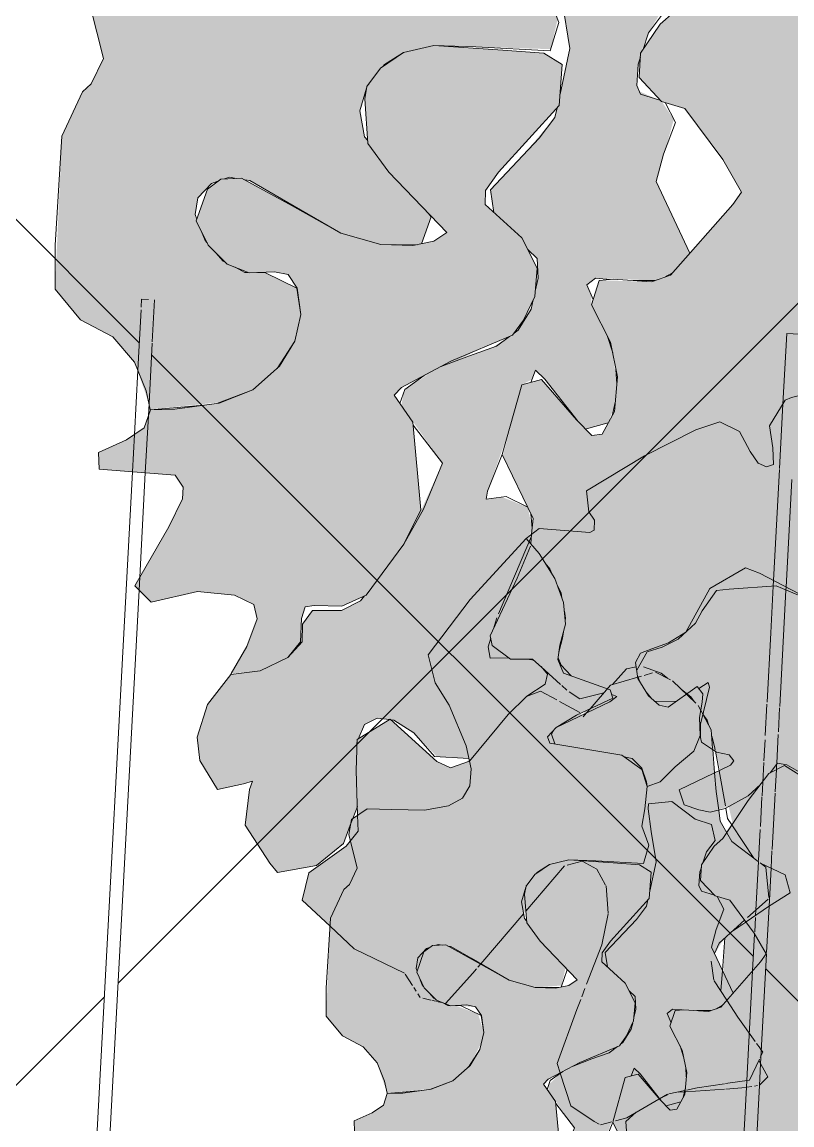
# Model space of a CAD drawing. Header units: metres. Extents: x -490 to 202, y -217 to 332.
# Drawn here: x -67.367 to -64.388, y -12.427 to -8.158 of the extents above; entities that cross this region are included whole.
import ezdxf

# ---------------------------------------------------------------- set-up
doc = ezdxf.new("R2010")
doc.units = ezdxf.units.M
doc.layers.add('1 arbol_dwg', color=8, linetype='Continuous', lineweight=9, true_color=0x767676)
doc.layers.add('A-DETL-GENF', color=7, linetype='Continuous', lineweight=9)
doc.layers.add('A-DETL-THIN', color=7, linetype='Continuous', lineweight=9)

# ---------------------------------------------------------------- blocks, each defined once
blk = doc.blocks.new('Detalle repetido - Módulo de parqueo 4_80x2_50 - -V85-PLANTA DE MURO PERIMETRAL')
at = {"layer": 'A-DETL-GENF'}
for p, q in [((2.475, 5.4714), (2.475, 1.125)), ((2.525, 0.6698), (2.525, 5.4714)), ((-0.025, 3.2528), (-0.025, 2.9116)), ((0.025, 2.9215), (0.025, 3.2447)), ((-0.025, 2.9116), (-0.025, 2.8285)), ((0.025, 2.8956), (0.025, 2.9215)), ((0.025, 2.4702), (0.025, 2.8956)), ((-0.025, 2.8285), (-0.025, 2.4013)), ((0.025, 2.3261), (0.025, 2.4702)), ((-0.025, 2.3965), (-0.025, 2.2176)), ((0.025, 2.2639), (0.025, 2.319)), ((0.025, 2.2346), (0.025, 2.2552)), ((0.025, 2.0468), (0.025, 2.2346)), ((-0.025, 2.2176), (-0.025, 2.0696)), ((-0.025, 2.0696), (-0.025, 2.0029)), ((0.025, 1.9222), (0.025, 2.0422)), ((-0.025, 1.9966), (-0.025, 1.7791)), ((0.025, 1.7952), (0.025, 1.9104)), ((-0.025, 1.7731), (-0.025, 1.6877)), ((0.025, 1.6624), (0.025, 1.7921)), ((-0.025, 1.6877), (-0.025, 1.6661)), ((-0.025, 1.6622), (-0.025, 1.5509)), ((0.025, 1.575), (0.025, 1.6563)), ((-0.025, 1.5412), (-0.025, 1.4476)), ((0.025, 1.4359), (0.025, 1.5577)), ((-0.025, 1.4433), (-0.025, 0.9914)), ((0.025, 1.1606), (0.025, 1.4293)), ((0.025, 0.979), (0.025, 1.1602)), ((2.475, 1.125), (2.475, 1.0758)), ((2.475, 1.0758), (2.475, 0.6711)), ((-0.025, 0.9914), (-0.025, 0.9797)), ((-0.025, 0.9797), (-0.025, 0.5635)), ((0.025, 0.9571), (0.025, 0.979)), ((0.025, 0.5263), (0.025, 0.9571)), ((2.475, 0.6711), (2.475, 0.4498)), ((2.525, 0.5253), (2.525, 0.6698)), ((0.025, 0.2731), (0.025, 0.5227)), ((2.525, 0.2766), (2.525, 0.5253)), ((2.475, 0.4498), (2.475, 0.4026)), ((2.475, 0.4026), (2.475, 0.1687)), ((0.025, 0), (0.025, 0.2731)), ((2.525, 0.2275), (2.525, 0.2766)), ((2.525, 0.0411), (2.525, 0.2261)), ((2.475, 0.1625), (2.475, 0)), ((-0.025, 0), (0.025, 0)), ((2.498, 0), (2.525, 0)), ((2.525, 0), (2.525, 0.0315))]:
    blk.add_line(p, q, dxfattribs=at)
blk = doc.blocks.new('1 arbol_dwg-V113-PLANTA DE MURO PERIMETRAL')
at = {"layer": 'A-DETL-GENF', "true_color": 0x424c26, "transparency": 33554483}
blk.add_hatch(color=69, dxfattribs=at).paths.add_polyline_path([(-6.4864, 4.8416), (-6.219, 4.8688), (-6.0892, 4.9168), (-5.9861, 5.0145), (-5.9264, 5.1063), (-5.9039, 5.2094), (-5.9189, 5.311), (-6.0405, 5.3704), (-6.121, 5.3721), (-6.2046, 5.416), (-6.2745, 5.4955), (-6.3123, 5.5954), (-6.3022, 5.6601), (-6.2491, 5.7161), (-6.1796, 5.7403), (-6.1014, 5.7272), (-5.7494, 5.5241), (-5.594, 5.4804), (-5.4368, 5.4825), (-5.3992, 5.5876), (-5.5146, 5.7087), (-5.5636, 5.7593), (-5.6568, 5.8972), (-5.6752, 5.9969), (-5.6441, 6.0969), (-5.5636, 6.1868), (-5.5059, 6.2229), (-5.3889, 6.25), (-4.9364, 6.236), (-4.9104, 6.3508), (-4.9496, 6.4552), (-4.9171, 6.694), (-4.9493, 6.7954), (-5.0706, 6.8836), (-5.5046, 6.9558), (-5.518, 6.9932), (-5.467, 7.0509), (-5.3428, 7.1252), (-5.1233, 7.2269), (-5.1408, 7.2774), (-5.4226, 7.3779), (-5.4553, 7.4608), (-5.4444, 7.5466), (-5.4099, 7.6729), (-5.4217, 7.8052), (-5.474, 7.9501), (-5.5691, 8.1007), (-5.648, 8.1907), (-5.9852, 7.8228), (-6.2381, 7.4884), (-6.196, 7.3195), (-6.1121, 7.1843), (-6.0096, 6.9395), (-5.9796, 6.8008), (-5.987, 6.6986), (-6.0325, 6.6241), (-6.1328, 6.574), (-6.2608, 6.5505), (-6.6081, 6.5582), (-6.7028, 6.4935), (-6.7188, 6.4036), (-6.6671, 6.2004), (-6.7147, 6.1021), (-6.7485, 6.0714), (-6.8283, 5.8992), (-6.8551, 5.3064), (-6.7569, 5.1886), (-6.6314, 5.1224), (-6.5478, 5.0249), (-6.4919, 4.8663), (-6.4867, 4.843)])
at = {"layer": 'A-DETL-GENF', "true_color": 0x4f7f3f, "transparency": 33554483}
blk.add_hatch(color=87, dxfattribs=at).paths.add_polyline_path([(-2.9959, 1.7353), (-2.6313, 1.7538), (-2.2801, 1.8101), (-1.935, 1.9067), (-1.8881, 1.9334), (-1.5926, 2.1464), (-1.5028, 2.1259), (-1.3853, 2.1356), (-1.2383, 2.2355), (-1.1529, 2.43), (-1.1286, 2.8007), (-1.0961, 2.8211), (-1.0283, 2.7714), (-0.8564, 2.5984), (-0.7055, 2.601), (-0.6445, 2.7575), (-0.6173, 2.7886), (-0.4739, 2.8745), (-0.3192, 2.9842), (-0.148, 3.2129), (-0.0052, 3.6578), (-0.1793, 3.943), (-0.1427, 3.9761), (0.2521, 4.1075), (0.3527, 4.1876), (0.4149, 4.2823), (0.3976, 4.5067), (0.2698, 4.7494), (0.2702, 4.8605), (0.3076, 4.9547), (0.3726, 5.0136), (0.5181, 5.0987), (0.5896, 5.1941), (0.5977, 5.3292), (0.5791, 5.688), (0.5277, 5.9481), (0.3519, 6.1201), (-0.2074, 6.3087), (-0.2289, 6.3473), (-0.2037, 6.3773), (-0.0839, 6.4388), (0.1801, 6.5473), (0.1608, 6.6334), (-0.0504, 6.7062), (-0.072, 6.7644), (-0.1636, 6.9763), (-0.3448, 7.1878), (-0.8945, 7.5401), (-0.963, 7.5135), (-0.9145, 7.2833), (-0.8932, 7.2025), (-0.9789, 6.8774), (-0.998, 6.3498), (-1.0225, 6.3395), (-1.0859, 6.3587), (-1.1818, 6.44), (-1.2714, 6.5724), (-1.5002, 6.9643), (-1.5489, 6.9861), (-1.6301, 6.9371), (-1.6716, 6.7936), (-1.7114, 6.8321), (-1.8034, 6.9488), (-1.8372, 6.9313), (-1.9126, 6.7722), (-1.9982, 6.6692), (-2.1013, 6.6154), (-2.1675, 6.6159), (-2.202, 6.6532), (-2.202, 6.7359), (-2.1865, 6.87), (-2.215, 6.9075), (-2.2677, 6.8987), (-2.5442, 6.7936), (-2.9825, 6.8481), (-3.3784, 6.8308), (-3.6081, 6.9621), (-3.7505, 7.0118), (-3.9259, 7.1241), (-3.9952, 7.0843), (-3.9792, 6.9966), (-3.8584, 6.8259), (-3.8597, 6.7571), (-3.8978, 6.7182), (-3.9416, 6.7272), (-4.0879, 6.8199), (-4.1833, 6.7721), (-4.3076, 6.61), (-4.4604, 6.3793), (-4.5128, 6.3333), (-4.5887, 6.2206), (-4.594, 6.1261), (-4.5074, 6.0338), (-4.4179, 6.0064), (-4.2704, 5.8091), (-4.1986, 5.6828), (-4.2322, 5.6353), (-4.4731, 5.3606), (-4.5471, 5.3359), (-4.7488, 5.3412), (-4.7792, 5.2461), (-4.7004, 5.0789), (-4.6785, 4.9671), (-4.6897, 4.834), (-4.7373, 4.7464), (-4.7778, 4.74), (-4.8376, 4.801), (-4.9719, 4.9577), (-5.0489, 4.9368), (-5.1223, 4.6616), (-5.0045, 4.4189), (-5.0268, 4.2841), (-5.1651, 3.9767), (-5.1705, 3.965), (-5.1632, 3.9283), (-5.0928, 3.8751), (-5.0056, 3.8738), (-4.8241, 3.721), (-4.7175, 3.76), (-4.6435, 3.8374), (-4.5695, 3.8423), (-4.4736, 3.7967), (-4.4091, 3.7416), (-4.3572, 3.6811), (-4.3164, 3.6016), (-4.2292, 3.2232), (-4.1247, 3.0853), (-4.0297, 3.0399), (-4.0098, 2.9699), (-4.2437, 2.8133), (-4.2623, 2.7963), (-4.2728, 2.5815), (-4.1258, 2.3337), (-4.1258, 2.3103), (-4.103, 2.2509), (-4.1483, 2.2225), (-4.306, 2.2078), (-4.4875, 2.1847), (-4.5678, 2.1431), (-4.6464, 2.0853), (-4.6425, 2.0296), (-4.1579, 1.8867), (-3.8196, 1.8128), (-3.3498, 1.7518), (-3.0009, 1.7354)])
at = {"layer": 'A-DETL-GENF', "true_color": 0x004c00, "transparency": 33554483}
blk.add_hatch(color=98, dxfattribs=at).paths.add_polyline_path([(-5.9946, 3.0494), (-5.8428, 3.0767), (-5.7393, 3.1612), (-5.6849, 3.3041), (-5.6856, 3.5634), (-5.6576, 3.6215), (-5.6084, 3.6467), (-5.5444, 3.6388), (-5.4663, 3.5895), (-5.3775, 3.4978), (-5.2433, 3.4899), (-5.0291, 3.7313), (-4.957, 3.7833), (-4.953, 3.8207), (-5.0052, 3.864), (-5.0262, 3.8753), (-5.1706, 3.8789), (-5.1758, 3.9377), (-5.1524, 4.0098), (-5.1152, 4.1059), (-5.0082, 4.3819), (-5.0257, 4.4627), (-5.1251, 4.5024), (-5.1868, 4.4944), (-5.1813, 4.5256), (-5.1046, 4.74), (-5.0489, 4.9368), (-5.0093, 4.9577), (-4.9951, 4.9936), (-4.9427, 4.9368), (-4.8029, 4.7656), (-4.714, 4.7893), (-4.6897, 4.8563), (-4.6808, 4.9402), (-4.697, 5.0612), (-4.7181, 5.1277), (-4.7792, 5.2461), (-4.7792, 5.282), (-4.7971, 5.3241), (-4.7634, 5.3501), (-4.5332, 5.3405), (-4.4634, 5.3716), (-4.3987, 5.4461), (-4.5285, 5.724), (-4.4604, 5.9636), (-4.5074, 6.0338), (-4.594, 6.073), (-4.6041, 6.0957), (-4.5887, 6.2206), (-4.5589, 6.2995), (-4.5101, 6.3793), (-4.5289, 6.4652), (-4.6281, 6.4956), (-4.7689, 6.6041), (-4.9091, 6.5893), (-4.9104, 6.5595), (-4.8626, 6.2382), (-4.9202, 5.9716), (-5.049, 5.8202), (-5.1697, 5.6886), (-5.1573, 5.6042), (-5.0418, 5.4915), (-5.0259, 5.4606), (-4.9887, 5.4251), (-4.9887, 5.3332), (-5.013, 5.2291), (-5.0842, 5.1288), (-5.0961, 5.1237), (-5.1666, 5.0789), (-5.3642, 5.0061), (-5.4906, 4.9267), (-5.505, 4.9089), (-5.5146, 4.8563), (-5.3554, 4.6332), (-5.4699, 4.3822), (-5.505, 4.3204), (-5.6725, 4.1003), (-5.7459, 4.0627), (-5.8584, 4.0627), (-5.8977, 4.0105), (-5.9053, 3.935), (-5.9536, 3.881), (-6.0615, 3.8294), (-6.1753, 3.8154), (-6.2652, 3.6998), (-6.3053, 3.5726), (-6.295, 3.4829), (-6.2265, 3.3707), (-6.0903, 3.4025), (-6.1024, 3.3702), (-6.1195, 3.2325), (-6.0232, 3.0855)])
at = {"layer": 'A-DETL-GENF', "true_color": 0x2f4c26, "transparency": 33554483}
for points in [[(-6.173, 3.8192), (-6.0615, 3.8294), (-5.9536, 3.881), (-5.9053, 3.9426), (-5.9008, 4.0328), (-5.8866, 4.0769), (-5.8527, 4.0831), (-5.7447, 4.0798), (-5.6508, 4.1231), (-5.505, 4.3204), (-5.4391, 4.4534), (-5.4701, 4.7921), (-5.543, 4.8973), (-5.5146, 4.9267), (-5.2023, 5.0789), (-5.0842, 5.1288), (-5.0418, 5.1875), (-4.9986, 5.278), (-4.9887, 5.3882), (-5.049, 5.5054), (-5.1903, 5.6344), (-5.1896, 5.6886), (-5.1389, 5.7593), (-4.9039, 6.0177), (-4.8922, 6.1772), (-4.9634, 6.2202), (-5.3889, 6.25), (-5.5059, 6.2229), (-5.5951, 6.1626), (-5.6483, 6.0913), (-5.6567, 6.0437), (-5.6441, 5.8711), (-5.5636, 5.7593), (-5.3386, 5.5268), (-5.3894, 5.4922), (-5.4701, 5.4757), (-5.594, 5.4804), (-5.7494, 5.5241), (-6.1328, 5.737), (-6.2138, 5.7328), (-6.2647, 5.6947), (-6.3083, 5.5719), (-6.2623, 5.4774), (-6.1885, 5.404), (-6.1038, 5.3696), (-6.0053, 5.3745), (-5.9527, 5.3635), (-5.9179, 5.3103), (-5.9039, 5.2094), (-5.9431, 5.0789), (-5.9861, 5.0084), (-6.0892, 4.9168), (-6.2201, 4.8663), (-6.486, 4.8401), (-6.5096, 4.7705), (-6.5779, 4.7235), (-6.6864, 4.6743), (-6.6847, 4.6102), (-6.3907, 4.5866), (-6.3586, 4.5408), (-6.3617, 4.4955), (-6.4147, 4.3875), (-6.5463, 4.1589), (-6.4824, 4.0952), (-6.3041, 4.1367), (-6.1609, 4.1231), (-6.0861, 4.086), (-6.0729, 4.0316), (-6.113, 3.9238)], [(-4.7444, 2.0725), (-4.6197, 2.1132), (-4.4753, 2.193), (-4.2105, 2.239), (-4.1674, 2.2452), (-4.1162, 2.3541), (-4.306, 2.633), (-4.3079, 2.7243), (-4.2671, 2.7919), (-4.093, 2.9518), (-4.1045, 3.0703), (-4.2437, 3.182), (-4.2817, 3.255), (-4.3144, 3.5775), (-4.3278, 3.6232), (-4.3826, 3.7114), (-4.4732, 3.7951), (-4.5432, 3.8214), (-4.7175, 3.76), (-4.8166, 3.6587), (-4.8429, 3.6788), (-4.9757, 3.7512), (-5.0311, 3.73), (-5.1732, 3.5741), (-5.264, 3.4757), (-5.3241, 3.454), (-5.3775, 3.4782), (-5.5579, 3.643), (-5.6856, 3.5634), (-5.6839, 3.2705), (-5.6923, 3.1961), (-5.7286, 3.1505), (-5.8726, 3.0483), (-5.899, 2.9424), (-5.6856, 2.7484), (-5.5001, 2.6552), (-5.4261, 2.5614), (-5.3355, 2.5511), (-4.9411, 3.0079), (-4.8643, 3.0803), (-4.8146, 3.093), (-4.7582, 3.0616), (-4.7225, 2.9971), (-4.7193, 2.8676), (-4.7607, 2.7135), (-4.909, 2.3002), (-4.8437, 2.1361), (-4.7496, 2.0753)]]:
    blk.add_hatch(color=89, dxfattribs=at).paths.add_polyline_path(points)
at = {"layer": 'A-DETL-THIN', "color": 76, "true_color": 0x3f7f00}
for p, q in [((-5.594, 5.4804), (-5.453, 5.4792)), ((-4.6176, 5.3405), (-4.5332, 5.3405)), ((-4.499, 5.3519), (-4.4634, 5.3716)), ((-4.697, 5.0612), (-4.7181, 5.1277)), ((-5.9955, 5), (-5.9264, 5.1063)), ((-4.6808, 4.9402), (-4.6843, 4.9967)), ((-6.2292, 4.8651), (-6.0892, 4.9168)), ((-4.6991, 4.8168), (-4.6868, 4.8686)), ((-4.8029, 4.7656), (-4.714, 4.7893)), ((-5.0082, 4.3819), (-5.0135, 4.4374)), ((-5.0106, 4.3581), (-5.0143, 4.3213)), ((-5.1389, 4.05), (-5.0113, 4.3509)), ((-5.1576, 3.9926), (-5.1448, 4.0351)), ((-5.002, 3.8706), (-5.0262, 3.8753)), ((-4.586, 3.8089), (-4.5986, 3.8053)), ((-4.5432, 3.8214), (-4.5754, 3.812)), ((-4.4732, 3.7951), (-4.5319, 3.8247)), ((-4.8942, 3.7733), (-4.8745, 3.7552)), ((-4.3756, 3.7046), (-4.4651, 3.791)), ((-4.8241, 3.6685), (-4.9026, 3.7114)), ((-4.7845, 3.6828), (-4.7979, 3.6674)), ((-4.3562, 3.6767), (-4.3662, 3.6955)), ((-4.3481, 3.6614), (-4.3562, 3.6767)), ((-4.7997, 3.6653), (-4.8113, 3.6519)), ((-4.3024, 3.4351), (-4.3099, 3.5247)), ((-4.2991, 3.5186), (-4.2855, 3.4432)), ((-4.2855, 3.4432), (-4.261, 3.3074)), ((-5.7025, 3.2577), (-5.6849, 3.3041)), ((-5.7123, 3.2322), (-5.7025, 3.2577)), ((-4.2359, 3.2333), (-4.151, 3.105)), ((-5.0331, 2.9001), (-4.8835, 3.0754)), ((-4.7225, 2.9971), (-4.7144, 2.8912)), ((-4.1757, 2.8745), (-4.0955, 2.9457)), ((-5.2073, 2.6959), (-5.0414, 2.8904)), ((-4.181, 2.8577), (-4.2365, 2.8198)), ((-4.2623, 2.7963), (-4.2725, 2.6703)), ((-5.2189, 2.6822), (-5.2083, 2.6947)), ((-4.306, 2.633), (-4.3161, 2.7057)), ((-5.5001, 2.6552), (-5.4721, 2.6121)), ((-4.2725, 2.6703), (-4.2789, 2.5909)), ((-5.467, 2.6043), (-5.4573, 2.5894)), ((-4.2554, 2.5545), (-4.3042, 2.6302)), ((-5.4505, 2.5789), (-5.4415, 2.5651)), ((-5.4321, 2.5629), (-5.4002, 2.5553)), ((-4.8043, 2.6002), (-4.8166, 2.5682)), ((-5.3965, 2.5544), (-5.3827, 2.5511)), ((-5.3791, 2.5503), (-5.3597, 2.5456)), ((-4.1267, 2.3686), (-4.1402, 2.3874)), ((-4.136, 2.2244), (-4.1483, 2.2225)), ((-4.5154, 2.1733), (-4.4849, 2.191)), ((-4.4818, 2.1902), (-4.512, 2.1753)), ((-4.48, 2.192), (-4.4176, 2.2056)), ((-4.4189, 2.2001), (-4.4422, 2.1986)), ((-4.2638, 2.2107), (-4.4135, 2.2005)), ((-4.7444, 2.0725), (-4.7005, 2.0844))]:
    blk.add_line(p, q, dxfattribs=at)
at = {"layer": 'A-DETL-THIN', "color": 76, "true_color": 0x3f7f00, "flags": 128}
for points in [[(-5.3889, 6.25), (-5.2266, 6.2451), (-4.9385, 6.2289), (-4.906, 6.3389), (-4.9496, 6.4552)], [(-6.7188, 6.4036), (-6.6671, 6.2004), (-6.7147, 6.1021), (-6.7485, 6.0714), (-6.8283, 5.8992), (-6.8541, 5.4768), (-6.8551, 5.3064), (-6.7569, 5.1886), (-6.6314, 5.1224), (-6.5478, 5.0249), (-6.5026, 4.9138), (-6.4864, 4.8416), (-6.486, 4.8401), (-6.279, 4.8583)], [(-4.4604, 6.3793), (-4.5128, 6.3333), (-4.5887, 6.2206), (-4.594, 6.1261), (-4.5074, 6.0338), (-4.4179, 6.0064), (-4.2704, 5.8091), (-4.1986, 5.6828), (-4.2322, 5.6353), (-4.4731, 5.3606), (-4.5471, 5.3359), (-4.6949, 5.3456), (-4.7488, 5.3412), (-4.7792, 5.2461), (-4.705, 5.1023), (-4.6785, 4.9671), (-4.6897, 4.834), (-4.7373, 4.7464), (-4.7778, 4.74), (-4.8376, 4.801), (-4.9719, 4.9577), (-5.0489, 4.9368), (-5.1251, 4.6675), (-5.0045, 4.4189), (-5.0106, 4.3581)], [(-4.5808, 6.2323), (-4.5589, 6.2995), (-4.5074, 6.3667), (-4.5289, 6.4652), (-4.6281, 6.4956), (-4.7689, 6.6041), (-4.9091, 6.5893), (-4.9104, 6.5595), (-4.8922, 6.4221), (-4.8626, 6.2382), (-4.9007, 6.0618)], [(-5.5863, 6.1685), (-5.5796, 6.1768), (-5.5059, 6.2229)], [(-4.5105, 6.0371), (-4.5887, 6.0612), (-4.6041, 6.0957), (-4.5983, 6.1785), (-4.5895, 6.2056)], [(-5.645, 5.883), (-5.6568, 5.8972), (-5.6752, 5.9969), (-5.6494, 6.0853)], [(-5.6472, 6.0928), (-5.6469, 6.0937), (-5.6413, 6.1007)], [(-4.3987, 5.4461), (-4.5285, 5.724), (-4.4999, 5.8293), (-4.4545, 5.9521), (-4.4937, 6.0296)], [(-4.9122, 6.0086), (-4.9202, 5.9716), (-4.9819, 5.8912), (-5.1702, 5.6918), (-5.1573, 5.6042)], [(-6.3059, 5.5785), (-6.3123, 5.5954), (-6.3022, 5.6601), (-6.2491, 5.7161), (-6.2249, 5.7245)], [(-6.1988, 5.7336), (-6.1796, 5.7403), (-6.1536, 5.7359)], [(-6.1209, 5.7304), (-6.1014, 5.7272), (-5.9788, 5.6568), (-5.7494, 5.5241)], [(-5.4368, 5.4825), (-5.3992, 5.5876), (-5.4097, 5.6003)], [(-6.2669, 5.4869), (-6.2745, 5.4955), (-6.2865, 5.527)], [(-6.1962, 5.4116), (-6.2046, 5.416), (-6.2326, 5.4478)], [(-5.0259, 5.4606), (-4.9887, 5.4251), (-4.9847, 5.3501), (-4.9967, 5.2989)], [(-6.1093, 5.3719), (-6.121, 5.3721), (-6.1585, 5.3918)], [(-5.9039, 5.2094), (-5.9189, 5.311), (-6.0405, 5.3704), (-6.0742, 5.3711)], [(-4.7727, 5.2666), (-4.7971, 5.3241), (-4.7634, 5.3501), (-4.7059, 5.3447)], [(-5.0045, 5.2657), (-5.013, 5.2291), (-5.0633, 5.1483), (-5.0781, 5.1372)], [(-5.0961, 5.1237), (-5.1464, 5.086), (-5.2506, 5.0492), (-5.3642, 5.0061)], [(-5.4267, 4.9731), (-5.5016, 4.9187), (-5.5202, 4.8643)], [(-5.0139, 4.9463), (-4.9951, 4.9936), (-4.9594, 4.9581), (-4.8309, 4.7942)], [(-5.4691, 4.7807), (-5.3554, 4.6332), (-5.4287, 4.4549), (-5.505, 4.3204)], [(-5.0257, 4.4627), (-5.1086, 4.5046), (-5.1868, 4.4944), (-5.1813, 4.5256), (-5.125, 4.6672)], [(-5.0153, 4.3122), (-5.0662, 4.1879), (-5.1705, 3.965), (-5.1632, 3.9283), (-5.0928, 3.8751), (-5.0074, 3.8754), (-4.959, 3.8329), (-4.8985, 3.7773)], [(-5.6576, 4.1199), (-5.6725, 4.1003), (-5.7459, 4.0627), (-5.8584, 4.0627), (-5.8977, 4.0105), (-5.8984, 3.9426), (-5.9536, 3.881)], [(-5.0992, 3.88), (-5.1706, 3.8789), (-5.1787, 3.9226), (-5.1687, 3.9558)], [(-5.0299, 3.7305), (-5.0291, 3.7313), (-4.9581, 3.7785), (-4.9494, 3.8165), (-4.9743, 3.8462)], [(-4.6971, 3.7765), (-4.6435, 3.8374), (-4.6061, 3.845)], [(-4.5773, 3.8451), (-4.5095, 3.8206), (-4.485, 3.801)], [(-6.1753, 3.8154), (-6.2652, 3.6998), (-6.3053, 3.5726), (-6.295, 3.4829), (-6.2265, 3.3707), (-6.1258, 3.3926), (-6.0903, 3.4025), (-6.1024, 3.3702), (-6.1195, 3.2325), (-6.0232, 3.0855), (-5.9946, 3.0494), (-5.8428, 3.0767), (-5.7393, 3.1612), (-5.7123, 3.2322)], [(-4.6001, 3.8048), (-4.7053, 3.7742), (-4.7845, 3.6828)], [(-4.4302, 3.7573), (-4.3948, 3.729), (-4.3817, 3.7105)], [(-4.9134, 3.7172), (-4.9757, 3.7512), (-5.0311, 3.73), (-5.1009, 3.6608), (-5.2512, 3.4804)], [(-4.865, 3.7488), (-4.8241, 3.721), (-4.7307, 3.7448)], [(-5.2514, 3.4802), (-5.3241, 3.454), (-5.3775, 3.4782), (-5.5579, 3.643), (-5.6856, 3.5634), (-5.6892, 3.4434), (-5.6839, 3.2705)], [(-5.6816, 3.5658), (-5.6576, 3.6215), (-5.6084, 3.6467), (-5.5613, 3.6409)], [(-5.5548, 3.6401), (-5.5444, 3.6388), (-5.4663, 3.5895), (-5.387, 3.4984), (-5.2534, 3.4905)], [(-4.3103, 3.5289), (-4.3164, 3.6016), (-4.3481, 3.6614)], [(-4.3478, 3.6624), (-4.3308, 3.6384), (-4.3252, 3.6182)], [(-5.6865, 3.5326), (-5.6877, 3.5516), (-5.6858, 3.5562)], [(-4.3135, 3.5766), (-4.3024, 3.5373), (-4.2998, 3.5228)], [(-4.2866, 3.2908), (-4.2964, 3.3629), (-4.3024, 3.4351)], [(-4.2557, 3.2033), (-4.2807, 3.2475), (-4.2866, 3.2908)], [(-4.2594, 3.2985), (-4.252, 3.2577), (-4.2359, 3.2333)], [(-5.6839, 3.2705), (-5.682, 3.2091), (-5.7123, 3.171)], [(-4.1336, 3.092), (-4.236, 3.1685), (-4.2557, 3.2033)], [(-5.7123, 3.171), (-5.7286, 3.1505), (-5.8726, 3.0483), (-5.899, 2.9424), (-5.7908, 2.8414)], [(-4.8731, 3.078), (-4.8146, 3.093), (-4.7582, 3.0616), (-4.7242, 3.0002)], [(-4.1247, 3.0853), (-4.0297, 3.0399), (-4.0098, 2.9699), (-4.0941, 2.9172), (-4.181, 2.8577)], [(-4.093, 2.9518), (-4.1045, 3.0703), (-4.1258, 3.0862)], [(-4.7148, 2.8893), (-4.7393, 2.7692), (-4.7979, 2.6169)], [(-4.303, 2.7356), (-4.2855, 2.7753), (-4.1995, 2.8534), (-4.1865, 2.865)], [(-5.7908, 2.8414), (-5.697, 2.7539), (-5.5031, 2.6598)], [(-5.3437, 2.5418), (-5.2381, 2.6598), (-5.2243, 2.6759)], [(-4.8207, 2.5574), (-4.8354, 2.5194), (-4.9121, 2.3094), (-4.9004, 2.2737)], [(-4.1459, 2.3953), (-4.2129, 2.4886), (-4.2554, 2.5544)], [(-4.1258, 2.3337), (-4.1162, 2.3541), (-4.1258, 2.3675)], [(-4.26, 2.2318), (-4.1674, 2.2452), (-4.1294, 2.326)], [(-4.1318, 2.3209), (-4.096, 2.2577), (-4.1293, 2.2254)], [(-4.8999, 2.2721), (-4.8587, 2.1462), (-4.7682, 2.0853), (-4.7496, 2.0753)], [(-4.4108, 2.207), (-4.3694, 2.216), (-4.2648, 2.2311)], [(-4.1579, 2.2211), (-4.1973, 2.2152), (-4.2587, 2.211)], [(-4.6857, 2.0884), (-4.6425, 2.1001), (-4.5178, 2.172)], [(-4.6063, 2.1209), (-4.6464, 2.0853), (-4.6425, 2.0296), (-4.5627, 2.0045)]]:
    blk.add_lwpolyline(points, dxfattribs=at)
blk.add_lwpolyline([(-6.4147, 4.3875), (-6.5463, 4.1589), (-6.4824, 4.0952), (-6.3041, 4.1367), (-6.1609, 4.1231), (-6.0861, 4.086), (-6.0729, 4.0316), (-6.113, 3.9238), (-6.173, 3.8192), (-6.1753, 3.8154), (-6.0615, 3.8294), (-5.9536, 3.881), (-5.9053, 3.9426), (-5.9008, 4.0328), (-5.8866, 4.0769), (-5.8527, 4.0831), (-5.7447, 4.0798), (-5.6508, 4.1231), (-5.505, 4.3204), (-5.4391, 4.4534), (-5.4701, 4.7921), (-5.543, 4.8973), (-5.5146, 4.9267), (-5.323, 5.0278), (-5.0842, 5.1288), (-5.0418, 5.1875), (-4.9986, 5.278), (-4.9887, 5.3882), (-5.049, 5.5054), (-5.1903, 5.6344), (-5.1896, 5.6886), (-5.1389, 5.7593), (-4.9039, 6.0177), (-4.8922, 6.1772), (-4.9634, 6.2202), (-5.1223, 6.2322), (-5.3889, 6.25), (-5.5059, 6.2229), (-5.5951, 6.1626), (-5.6483, 6.0913), (-5.6567, 6.0437), (-5.6441, 5.8711), (-5.5636, 5.7593), (-5.3386, 5.5268), (-5.3894, 5.4922), (-5.4701, 5.4757), (-5.594, 5.4804), (-5.7494, 5.5241), (-5.9377, 5.6299), (-6.1328, 5.737), (-6.2138, 5.7328), (-6.2647, 5.6947), (-6.3083, 5.5719), (-6.2623, 5.4774), (-6.1885, 5.404), (-6.1038, 5.3696), (-6.0053, 5.3745), (-5.9527, 5.3635), (-5.9179, 5.3103), (-5.9039, 5.2094), (-5.9264, 5.1063), (-5.9861, 5.0084), (-6.0892, 4.9168), (-6.2201, 4.8663), (-6.3912, 4.843), (-6.486, 4.8401), (-6.5096, 4.7705), (-6.5779, 4.7235), (-6.6864, 4.6743), (-6.6847, 4.6102), (-6.3907, 4.5866), (-6.3586, 4.5408), (-6.3617, 4.4955)], close=True, dxfattribs=at)
blk = doc.blocks.new('1 arbol_dwg-V114-PLANTA DE MURO PERIMETRAL')
at = {"layer": 'A-DETL-GENF', "true_color": 0x004c00, "transparency": 33554483}
for points in [[(-4.9171, 6.694), (-4.8382, 6.7221), (-4.6347, 6.9075), (-4.597, 7.0019), (-4.6008, 7.1097), (-4.5809, 7.2541), (-4.6159, 7.2973), (-4.79, 7.1735), (-4.8449, 7.185), (-4.9098, 7.2412), (-4.9729, 7.3454), (-4.9872, 7.4417), (-4.9577, 7.4993), (-4.7883, 7.5608), (-4.6843, 7.6263), (-4.5382, 7.8898), (-4.3225, 8.0131), (-4.2341, 7.979), (-3.9498, 7.8317), (-3.7686, 7.9171), (-3.7376, 8.0093), (-3.6954, 8.2578), (-3.641, 8.2966), (-3.5722, 8.2925), (-3.52, 8.2577), (-3.3861, 7.9809), (-3.5229, 7.7084), (-3.4245, 7.5924), (-3.255, 7.5716), (-3.2274, 7.5217), (-3.1918, 7.4192), (-3.0937, 7.3772), (-3.0453, 7.4329), (-2.8709, 7.7703), (-2.7838, 7.8542), (-2.7083, 7.8794), (-2.6521, 7.8612), (-2.5806, 7.7602), (-2.4427, 7.6513), (-2.3043, 7.7274), (-2.2936, 7.8677), (-2.3775, 7.984), (-2.3484, 8.1747), (-2.2676, 8.3756), (-2.1945, 8.4844), (-2.052, 8.5855), (-2.0623, 8.6433), (-2.1412, 8.7196), (-2.3402, 8.8156), (-2.7586, 9.1235), (-2.8745, 9.1569), (-2.9891, 9.15), (-3.0996, 9.0124), (-3.1356, 8.9138), (-3.2075, 8.8462), (-3.3019, 8.8165), (-3.3785, 8.8294), (-3.4418, 8.881), (-3.482, 8.9722), (-3.4837, 9.0581), (-3.55, 9.135), (-3.7939, 9.1047), (-4.0833, 9.0256), (-4.1777, 8.8711), (-4.1541, 8.6383), (-4.1956, 8.6242), (-4.2468, 8.6466), (-4.36, 8.8371), (-4.4791, 8.8955), (-4.6223, 8.8475), (-4.9328, 8.6896), (-5.2829, 8.4795), (-5.269, 8.3523), (-5.2353, 8.3009), (-5.2366, 8.2424), (-5.2633, 8.2277), (-5.5691, 8.2505), (-5.648, 8.1907), (-5.5046, 8.007), (-5.4217, 7.8052), (-5.4232, 7.6212), (-5.4365, 7.4262), (-5.3428, 7.3495), (-5.1233, 7.2608), (-5.0992, 7.2378), (-5.1421, 7.2039), (-5.4703, 7.0472), (-5.4737, 6.9506), (-5.0081, 6.8626), (-4.9455, 6.7926), (-4.9217, 6.7221)], [(-5.9946, 3.0494), (-5.8428, 3.0767), (-5.7286, 3.1894), (-5.6849, 3.3041), (-5.6856, 3.5634), (-5.6576, 3.6215), (-5.6084, 3.6467), (-5.5444, 3.6388), (-5.4663, 3.5895), (-5.3775, 3.4978), (-5.2433, 3.4899), (-5.0291, 3.7313), (-4.9581, 3.7785), (-4.9635, 3.8329), (-5.0153, 3.8694), (-5.0262, 3.8753), (-5.1706, 3.8789), (-5.1705, 3.965), (-5.0278, 4.3122), (-5.0082, 4.3819), (-5.0257, 4.4627), (-5.1251, 4.5024), (-5.1868, 4.4944), (-5.1813, 4.5256), (-5.0842, 4.8119), (-5.0489, 4.9368), (-5.0093, 4.9577), (-4.9951, 4.9936), (-4.9427, 4.9368), (-4.8029, 4.7656), (-4.714, 4.7893), (-4.6868, 4.8686), (-4.6897, 5.0244), (-4.7181, 5.1277), (-4.7792, 5.2461), (-4.7971, 5.3241), (-4.7634, 5.3501), (-4.5471, 5.3473), (-4.4634, 5.3716), (-4.3987, 5.4461), (-4.5285, 5.724), (-4.4604, 5.9611), (-4.5128, 6.0356), (-4.594, 6.073), (-4.6041, 6.0957), (-4.5887, 6.2206), (-4.533, 6.3333), (-4.5101, 6.3793), (-4.5289, 6.4652), (-4.6281, 6.4956), (-4.7689, 6.6041), (-4.9091, 6.5893), (-4.9104, 6.5595), (-4.8626, 6.2382), (-4.9202, 5.9716), (-5.049, 5.8202), (-5.1697, 5.6886), (-5.1573, 5.6042), (-4.9986, 5.4382), (-4.9875, 5.4019), (-4.9986, 5.278), (-5.0842, 5.1288), (-5.4391, 4.9641), (-5.5093, 4.8961), (-5.5146, 4.8563), (-5.3554, 4.6332), (-5.4391, 4.4365), (-5.505, 4.3204), (-5.6725, 4.1003), (-5.7459, 4.0627), (-5.8584, 4.0627), (-5.8977, 4.0105), (-5.9153, 3.9238), (-5.9536, 3.881), (-6.113, 3.8231), (-6.1753, 3.8154), (-6.2652, 3.6998), (-6.3053, 3.5726), (-6.295, 3.4829), (-6.2265, 3.3707), (-6.0903, 3.4025), (-6.1024, 3.3702), (-6.1195, 3.2325), (-6.0232, 3.0855)]]:
    blk.add_hatch(color=98, dxfattribs=at).paths.add_polyline_path(points)
at = {"layer": 'A-DETL-GENF', "true_color": 0x2f4c26, "transparency": 33554483}
for points in [[(-1.0809, 6.3572), (-0.9967, 6.4042), (-0.9789, 6.8774), (-0.9115, 7.2025), (-0.9472, 7.5676), (-0.8932, 7.5455), (-0.8116, 7.4869), (-0.3026, 7.1545), (-0.1487, 6.959), (-0.0861, 6.9763), (-0.0409, 7.2053), (0.012, 7.2975), (0.078, 7.3616), (-0.2104, 7.7473), (-0.4484, 8.0021), (-0.578, 8.0954), (-0.6398, 8.022), (-0.6513, 7.9094), (-0.6957, 7.8353), (-0.7525, 7.8176), (-0.8253, 7.8354), (-0.9389, 7.9102), (-1.0358, 8.0197), (-1.1136, 8.1647), (-1.2001, 8.4806), (-1.2695, 8.5854), (-1.3528, 8.6596), (-1.4373, 8.5927), (-1.425, 8.2466), (-1.3862, 7.7809), (-1.4352, 7.7254), (-1.5447, 7.6717), (-1.6219, 7.6736), (-1.6864, 7.7274), (-1.7591, 7.8473), (-1.8166, 8.0191), (-1.8247, 8.1433), (-1.7874, 8.3288), (-1.8284, 8.3707), (-1.9146, 8.2666), (-2.1408, 7.925), (-2.3396, 7.6957), (-2.4639, 7.6456), (-2.5806, 7.6587), (-2.613, 7.6791), (-2.6842, 7.8542), (-2.7083, 7.8747), (-2.7838, 7.8493), (-2.8651, 7.7703), (-2.96, 7.6098), (-3.0563, 7.4192), (-3.0937, 7.3772), (-3.1499, 7.3551), (-3.2036, 7.3702), (-3.2728, 7.5217), (-3.3417, 7.5823), (-3.5182, 7.6212), (-3.5322, 7.6485), (-3.518, 7.7209), (-3.4845, 7.8333), (-3.5303, 7.9683), (-3.7554, 7.9425), (-3.8074, 7.8691), (-3.8812, 7.8288), (-3.9599, 7.8317), (-4.1388, 7.9046), (-4.498, 7.8768), (-4.6878, 7.6212), (-4.7757, 7.5608), (-4.9272, 7.4876), (-4.9802, 7.3951), (-4.9604, 7.3248), (-4.8715, 7.208), (-4.7423, 7.2074), (-4.5492, 7.3224), (-4.5414, 7.2935), (-4.5951, 7.0697), (-4.5894, 6.9605), (-4.4988, 6.9015), (-4.421, 6.8847), (-4.3945, 6.849), (-4.4146, 6.822), (-4.7233, 6.6737), (-4.6939, 6.5827), (-4.5371, 6.5382), (-4.4179, 6.5766), (-4.3018, 6.642), (-4.1627, 6.7965), (-4.1113, 6.8308), (-4.0351, 6.802), (-3.918, 6.7359), (-3.859, 6.7936), (-3.8741, 6.8481), (-3.9952, 7.0436), (-3.9952, 7.0843), (-3.9682, 7.1257), (-3.9241, 7.1451), (-3.8703, 7.1209), (-3.6807, 6.9874), (-3.522, 6.9129), (-3.3784, 6.8456), (-3.1477, 6.8481), (-3.0453, 6.8586), (-2.8792, 6.8609), (-2.6127, 7.0064), (-2.5442, 6.9822), (-2.5198, 6.9516), (-2.5338, 6.8476), (-2.4894, 6.8144), (-2.215, 6.9075), (-2.1815, 6.8927), (-2.1675, 6.8437), (-2.1941, 6.6633), (-2.1003, 6.6159), (-1.9823, 6.6883), (-1.8842, 6.8321), (-1.7833, 7.0082), (-1.5263, 6.9861), (-1.4655, 6.9255), (-1.2568, 6.5724), (-1.1818, 6.44), (-1.0828, 6.3587)], [(-6.173, 3.8192), (-6.0615, 3.8294), (-5.9536, 3.881), (-5.9053, 3.9426), (-5.8866, 4.0769), (-5.8527, 4.0831), (-5.7447, 4.0798), (-5.6508, 4.1231), (-5.505, 4.3204), (-5.4391, 4.4534), (-5.4701, 4.7921), (-5.543, 4.8973), (-5.5146, 4.9267), (-5.2824, 5.045), (-5.0842, 5.1288), (-4.9986, 5.278), (-4.9887, 5.3882), (-5.049, 5.5054), (-5.1903, 5.6344), (-5.1896, 5.6886), (-5.1389, 5.7593), (-4.9039, 6.0177), (-4.8922, 6.1772), (-4.9634, 6.2202), (-5.3889, 6.25), (-5.5059, 6.2229), (-5.5951, 6.1626), (-5.6483, 6.0913), (-5.6567, 6.0437), (-5.6441, 5.8711), (-5.5636, 5.7593), (-5.3386, 5.5268), (-5.3894, 5.4922), (-5.4701, 5.4757), (-5.594, 5.4804), (-5.7494, 5.5241), (-6.1328, 5.737), (-6.2138, 5.7328), (-6.2647, 5.6947), (-6.3083, 5.5719), (-6.2623, 5.4774), (-6.1885, 5.404), (-6.1038, 5.3696), (-5.9527, 5.3635), (-5.9179, 5.3103), (-5.9039, 5.2094), (-5.9264, 5.1063), (-5.9861, 5.0084), (-6.0892, 4.9168), (-6.2201, 4.8663), (-6.486, 4.8401), (-6.5096, 4.7705), (-6.5779, 4.7235), (-6.6864, 4.6743), (-6.6847, 4.6102), (-6.3907, 4.5866), (-6.3586, 4.5408), (-6.3617, 4.4955), (-6.5463, 4.1589), (-6.4824, 4.0952), (-6.3041, 4.1367), (-6.1609, 4.1231), (-6.0861, 4.086), (-6.0729, 4.0316), (-6.113, 3.9238)]]:
    blk.add_hatch(color=89, dxfattribs=at).paths.add_polyline_path(points)
at = {"layer": 'A-DETL-GENF', "true_color": 0x424c26, "transparency": 33554483}
blk.add_hatch(color=69, dxfattribs=at).paths.add_polyline_path([(-6.4864, 4.8416), (-6.219, 4.8688), (-6.0892, 4.9168), (-5.9861, 5.0145), (-5.9179, 5.1455), (-5.9039, 5.2094), (-5.9377, 5.3201), (-6.0742, 5.3711), (-6.121, 5.3721), (-6.2326, 5.4478), (-6.2865, 5.527), (-6.3123, 5.5954), (-6.3022, 5.6601), (-6.2138, 5.7328), (-6.1328, 5.737), (-6.1014, 5.7272), (-5.7494, 5.5241), (-5.594, 5.4804), (-5.4333, 5.4922), (-5.4097, 5.6003), (-5.5636, 5.7593), (-5.6577, 5.9019), (-5.6752, 5.9969), (-5.6441, 6.0969), (-5.5636, 6.1868), (-5.5059, 6.2229), (-5.3889, 6.25), (-4.9322, 6.25), (-4.9104, 6.3508), (-4.9496, 6.4552), (-4.9171, 6.694), (-4.9493, 6.7954), (-5.0706, 6.8836), (-5.5046, 6.9558), (-5.518, 6.9932), (-5.467, 7.0509), (-5.2824, 7.1532), (-5.1233, 7.2269), (-5.1408, 7.2774), (-5.4226, 7.3779), (-5.4553, 7.4608), (-5.424, 7.6212), (-5.4099, 7.6729), (-5.4217, 7.8052), (-5.474, 7.9501), (-5.5691, 8.1007), (-5.648, 8.1907), (-5.9852, 7.8228), (-6.2381, 7.4884), (-6.196, 7.3195), (-6.1121, 7.1843), (-6.0096, 6.9395), (-5.9796, 6.8008), (-5.987, 6.6986), (-6.0325, 6.6241), (-6.1161, 6.5771), (-6.3307, 6.5521), (-6.6081, 6.5582), (-6.7028, 6.4935), (-6.7188, 6.4036), (-6.6671, 6.2004), (-6.8283, 5.8992), (-6.8551, 5.3064), (-6.7569, 5.1886), (-6.6314, 5.1224), (-6.5478, 5.0249), (-6.4867, 4.843)])
at = {"layer": 'A-DETL-GENF', "true_color": 0x4f7f3f, "transparency": 33554483}
blk.add_hatch(color=87, dxfattribs=at).paths.add_polyline_path([(-2.9959, 1.7353), (-2.6313, 1.7538), (-2.2801, 1.8101), (-1.8881, 1.9334), (-1.5926, 2.1464), (-1.5028, 2.1259), (-1.3912, 2.132), (-1.2442, 2.2219), (-1.1507, 2.4633), (-1.1286, 2.8007), (-1.0961, 2.8211), (-1.0513, 2.7946), (-0.8564, 2.5984), (-0.7055, 2.601), (-0.6173, 2.7886), (-0.4998, 2.8561), (-0.3192, 2.9842), (-0.148, 3.2129), (-0.0052, 3.6578), (-0.1793, 3.943), (-0.1427, 3.9761), (0.2521, 4.1075), (0.3527, 4.1876), (0.4149, 4.2823), (0.3976, 4.5067), (0.2698, 4.7494), (0.2702, 4.8605), (0.3076, 4.9547), (0.3726, 5.0136), (0.5181, 5.0987), (0.5896, 5.1941), (0.5977, 5.3292), (0.5791, 5.688), (0.5277, 5.9481), (0.3519, 6.1201), (-0.2074, 6.3087), (-0.2289, 6.3473), (-0.2037, 6.3773), (-0.0409, 6.4565), (0.1801, 6.5473), (0.1608, 6.6334), (-0.0504, 6.7062), (-0.1636, 6.9763), (-0.3448, 7.1878), (-0.8945, 7.5401), (-0.963, 7.5135), (-0.9437, 7.394), (-0.8932, 7.2025), (-0.9789, 6.8774), (-1.0225, 6.3395), (-1.0859, 6.3587), (-1.1818, 6.44), (-1.2714, 6.5724), (-1.5002, 6.9643), (-1.5489, 6.9861), (-1.6301, 6.9371), (-1.6716, 6.7936), (-1.7114, 6.8321), (-1.8034, 6.9488), (-1.8372, 6.9313), (-1.9126, 6.7722), (-1.9982, 6.6692), (-2.1375, 6.6157), (-2.1675, 6.6159), (-2.202, 6.6532), (-2.215, 6.9075), (-2.2677, 6.8987), (-2.5442, 6.7936), (-2.9825, 6.8481), (-3.3784, 6.8308), (-3.6081, 6.9621), (-3.7505, 7.0118), (-3.9259, 7.1241), (-3.9952, 7.0843), (-3.9792, 6.9966), (-3.8584, 6.8259), (-3.8597, 6.7571), (-3.8978, 6.7182), (-3.9416, 6.7272), (-4.0879, 6.8199), (-4.1833, 6.7721), (-4.5887, 6.2206), (-4.594, 6.1261), (-4.5074, 6.0338), (-4.4179, 6.0064), (-4.1986, 5.6828), (-4.2341, 5.6331), (-4.4731, 5.3606), (-4.5471, 5.3359), (-4.7488, 5.3412), (-4.7792, 5.2461), (-4.705, 5.1023), (-4.6785, 4.9671), (-4.6897, 4.834), (-4.7373, 4.7464), (-4.7778, 4.74), (-4.9719, 4.9577), (-5.0489, 4.9368), (-5.1251, 4.6675), (-5.0045, 4.4189), (-5.0153, 4.3122), (-5.1632, 3.9283), (-5.0928, 3.8751), (-5.0074, 3.8754), (-4.8113, 3.7242), (-4.7307, 3.7448), (-4.6435, 3.8374), (-4.5875, 3.8488), (-4.4651, 3.791), (-4.3662, 3.6955), (-4.3164, 3.6016), (-4.2292, 3.2232), (-4.1247, 3.0853), (-4.0297, 3.0399), (-4.0098, 2.9699), (-4.2623, 2.7963), (-4.2789, 2.5909), (-4.1162, 2.3541), (-4.1318, 2.3209), (-4.096, 2.2577), (-4.1524, 2.2219), (-4.306, 2.2078), (-4.4849, 2.1857), (-4.6063, 2.1209), (-4.6455, 2.0725), (-4.6425, 2.0296), (-4.1674, 1.8887), (-3.8196, 1.8128), (-3.3498, 1.7518), (-3.0009, 1.7354)])
at = {"layer": 'A-DETL-THIN', "color": 76, "true_color": 0x3f7f00}
for p, q in [((-4.9757, 7.3645), (-4.9604, 7.3248)), ((-4.9262, 7.2683), (-4.8911, 7.225)), ((-4.8715, 7.208), (-4.7423, 7.2074)), ((-5.594, 5.4804), (-5.453, 5.4792)), ((-4.6176, 5.3405), (-4.5332, 5.3405)), ((-4.499, 5.3519), (-4.4634, 5.3716)), ((-4.697, 5.0612), (-4.7181, 5.1277)), ((-5.9955, 5), (-5.9264, 5.1063)), ((-4.6808, 4.9402), (-4.6843, 4.9967)), ((-6.2292, 4.8651), (-6.0892, 4.9168)), ((-4.6991, 4.8168), (-4.6868, 4.8686)), ((-4.8029, 4.7656), (-4.714, 4.7893))]:
    blk.add_line(p, q, dxfattribs=at)
at = {"layer": 'A-DETL-THIN', "color": 76, "true_color": 0x3f7f00, "flags": 128}
for points in [[(-5.0557, 6.8728), (-5.0081, 6.8626), (-4.9493, 6.8037), (-4.9217, 6.7221), (-4.9171, 6.694), (-4.8382, 6.7221), (-4.7471, 6.8115), (-4.6347, 6.9075), (-4.597, 7.0019), (-4.6008, 7.1097), (-4.5853, 7.2022), (-4.5809, 7.2541), (-4.6159, 7.2973), (-4.79, 7.1735), (-4.8449, 7.185), (-4.9098, 7.2412), (-4.9729, 7.3454), (-4.9872, 7.4417), (-4.9577, 7.4993), (-4.8882, 7.5239), (-4.7883, 7.5608), (-4.6843, 7.6263), (-4.5382, 7.8898), (-4.3225, 8.0131), (-4.2389, 7.9815), (-3.9498, 7.8317)], [(-3.7939, 9.1047), (-4.046, 9.0431), (-4.0833, 9.0256), (-4.1777, 8.8711), (-4.1592, 8.7395), (-4.1541, 8.6383), (-4.1956, 8.6242), (-4.2468, 8.6466), (-4.2957, 8.7168), (-4.36, 8.8371), (-4.4791, 8.8955), (-4.6223, 8.8475), (-4.9328, 8.6896), (-5.2829, 8.4795), (-5.269, 8.3523), (-5.2353, 8.3009), (-5.2366, 8.2424), (-5.2633, 8.2277), (-5.5691, 8.2505), (-5.648, 8.1907)], [(-5.3889, 6.25), (-5.2266, 6.2451), (-4.9385, 6.2289), (-4.906, 6.3389), (-4.9496, 6.4552), (-4.9317, 6.5595), (-4.9171, 6.694), (-4.9493, 6.7954), (-5.0706, 6.8836), (-5.5046, 6.9558), (-5.518, 6.9932), (-5.467, 7.0509), (-5.3428, 7.1252), (-5.1233, 7.2269), (-5.1408, 7.2774), (-5.4226, 7.3779), (-5.4553, 7.4608), (-5.4444, 7.5466), (-5.4099, 7.6729), (-5.4217, 7.8052), (-5.474, 7.9501), (-5.5691, 8.1007), (-5.648, 8.1907), (-5.9852, 7.8228), (-6.2381, 7.4884), (-6.196, 7.3195), (-6.1121, 7.1843), (-6.0096, 6.9395), (-5.9796, 6.8008), (-5.987, 6.6986), (-6.0325, 6.6241), (-6.1161, 6.5771), (-6.2608, 6.5505), (-6.4582, 6.5546), (-6.6081, 6.5582), (-6.7028, 6.4935), (-6.7188, 6.4036), (-6.6671, 6.2004), (-6.7147, 6.1021), (-6.7485, 6.0714), (-6.8283, 5.8992), (-6.8541, 5.4768), (-6.8551, 5.3064), (-6.7569, 5.1886), (-6.6314, 5.1224), (-6.5478, 5.0249), (-6.5026, 4.9138), (-6.4864, 4.8416), (-6.486, 4.8401), (-6.279, 4.8583)], [(-5.5322, 8.0424), (-5.5046, 8.007), (-5.4901, 7.9756)], [(-5.4588, 7.9081), (-5.437, 7.861), (-5.432, 7.8337)], [(-3.7757, 7.9138), (-3.8074, 7.8691), (-3.8812, 7.8288), (-3.9551, 7.8297), (-4.0617, 7.8727), (-4.1388, 7.9046), (-4.4224, 7.885), (-4.498, 7.8768), (-4.5849, 7.7548), (-4.6247, 7.679), (-4.7294, 7.5832), (-4.8271, 7.5359), (-4.9164, 7.5063), (-4.9802, 7.3951)], [(-5.417, 7.7528), (-5.4092, 7.7105), (-5.4118, 7.694)], [(-5.422, 7.6284), (-5.4281, 7.5897), (-5.4497, 7.5049)], [(-3.9416, 6.7272), (-4.0879, 6.8199), (-4.1833, 6.7721), (-4.2548, 6.6777), (-4.3076, 6.61), (-4.4604, 6.3793), (-4.5128, 6.3333), (-4.5887, 6.2206), (-4.594, 6.1261), (-4.5074, 6.0338), (-4.4179, 6.0064), (-4.2704, 5.8091), (-4.1986, 5.6828), (-4.2322, 5.6353), (-4.4731, 5.3606), (-4.5471, 5.3359), (-4.6949, 5.3456), (-4.7488, 5.3412), (-4.7792, 5.2461), (-4.705, 5.1023), (-4.6785, 4.9671), (-4.6897, 4.834), (-4.7373, 4.7464), (-4.7778, 4.74), (-4.8376, 4.801), (-4.9719, 4.9577), (-5.0489, 4.9368), (-5.1251, 4.6675), (-5.0045, 4.4189)], [(-5.4541, 7.4708), (-5.4365, 7.4262), (-5.3759, 7.3612)], [(-4.6057, 7.2847), (-4.5492, 7.3224), (-4.5414, 7.2935), (-4.5951, 7.0697), (-4.5951, 6.9904), (-4.5894, 6.9605), (-4.4988, 6.9015), (-4.421, 6.8847), (-4.3945, 6.849), (-4.4146, 6.822), (-4.7233, 6.6737), (-4.6939, 6.5827), (-4.6055, 6.5534), (-4.5371, 6.5382), (-4.4469, 6.5609), (-4.3076, 6.6366), (-4.2333, 6.7061)], [(-5.1311, 7.2494), (-5.0992, 7.2378), (-5.1421, 7.2039), (-5.4703, 7.0472)], [(-5.4782, 7.0383), (-5.4937, 7.0089), (-5.4737, 6.9506)], [(-4.1736, 6.777), (-4.1308, 6.8343), (-4.0739, 6.824), (-3.918, 6.7359), (-3.8594, 6.775)], [(-4.5808, 6.2323), (-4.5589, 6.2995), (-4.5074, 6.3667), (-4.5289, 6.4652), (-4.6281, 6.4956), (-4.7689, 6.6041), (-4.9091, 6.5893), (-4.9104, 6.5595), (-4.8922, 6.4221), (-4.8626, 6.2382), (-4.9007, 6.0618)], [(-5.4391, 4.4534), (-5.4701, 4.7921), (-5.543, 4.8973), (-5.5146, 4.9267), (-5.323, 5.0278), (-5.0842, 5.1288), (-5.0418, 5.1875), (-4.9986, 5.278), (-4.9887, 5.3882), (-5.049, 5.5054), (-5.1903, 5.6344), (-5.1896, 5.6886), (-5.1389, 5.7593), (-4.9039, 6.0177), (-4.8922, 6.1772), (-4.9634, 6.2202), (-5.1223, 6.2322), (-5.3889, 6.25), (-5.5059, 6.2229), (-5.5951, 6.1626), (-5.6483, 6.0913), (-5.6567, 6.0437), (-5.6441, 5.8711), (-5.5636, 5.7593), (-5.3386, 5.5268), (-5.3894, 5.4922), (-5.4701, 5.4757), (-5.594, 5.4804), (-5.7494, 5.5241), (-5.9377, 5.6299), (-6.1328, 5.737), (-6.2138, 5.7328), (-6.2647, 5.6947), (-6.3083, 5.5719), (-6.2623, 5.4774), (-6.1885, 5.404), (-6.1038, 5.3696), (-6.0053, 5.3745), (-5.9527, 5.3635), (-5.9179, 5.3103), (-5.9039, 5.2094), (-5.9264, 5.1063), (-5.9861, 5.0084), (-6.0892, 4.9168), (-6.2201, 4.8663), (-6.3912, 4.843), (-6.486, 4.8401), (-6.5096, 4.7705), (-6.5779, 4.7235), (-6.6864, 4.6743), (-6.6847, 4.6102)], [(-5.5863, 6.1685), (-5.5796, 6.1768), (-5.5059, 6.2229)], [(-4.5105, 6.0371), (-4.5887, 6.0612), (-4.6041, 6.0957), (-4.5983, 6.1785), (-4.5895, 6.2056)], [(-5.645, 5.883), (-5.6568, 5.8972), (-5.6752, 5.9969), (-5.6494, 6.0853)], [(-5.6472, 6.0928), (-5.6469, 6.0937), (-5.6413, 6.1007)], [(-4.9122, 6.0086), (-4.9202, 5.9716), (-4.9819, 5.8912), (-5.1702, 5.6918), (-5.1573, 5.6042)], [(-4.3987, 5.4461), (-4.5285, 5.724), (-4.4999, 5.8293), (-4.4545, 5.9521), (-4.4937, 6.0296)], [(-6.1988, 5.7336), (-6.1796, 5.7403), (-6.1536, 5.7359)], [(-6.1209, 5.7304), (-6.1014, 5.7272), (-5.9788, 5.6568), (-5.7494, 5.5241)], [(-6.3059, 5.5785), (-6.3123, 5.5954), (-6.3022, 5.6601), (-6.2491, 5.7161), (-6.2249, 5.7245)], [(-5.4368, 5.4825), (-5.3992, 5.5876), (-5.4097, 5.6003)], [(-6.2669, 5.4869), (-6.2745, 5.4955), (-6.2865, 5.527)], [(-5.0259, 5.4606), (-4.9887, 5.4251), (-4.9847, 5.3501), (-4.9967, 5.2989)], [(-6.1962, 5.4116), (-6.2046, 5.416), (-6.2326, 5.4478)], [(-6.1093, 5.3719), (-6.121, 5.3721), (-6.1585, 5.3918)], [(-5.9039, 5.2094), (-5.9189, 5.311), (-6.0405, 5.3704), (-6.0742, 5.3711)], [(-4.7727, 5.2666), (-4.7971, 5.3241), (-4.7634, 5.3501), (-4.7059, 5.3447)], [(-5.0045, 5.2657), (-5.013, 5.2291), (-5.0633, 5.1483), (-5.0781, 5.1372)], [(-5.0961, 5.1237), (-5.1464, 5.086), (-5.2506, 5.0492), (-5.3642, 5.0061)], [(-5.4267, 4.9731), (-5.5016, 4.9187), (-5.5202, 4.8643)], [(-5.0139, 4.9463), (-4.9951, 4.9936), (-4.9594, 4.9581), (-4.8309, 4.7942)], [(-5.4691, 4.7807), (-5.3554, 4.6332), (-5.4287, 4.4549), (-5.505, 4.3204)], [(-5.0257, 4.4627), (-5.1086, 4.5046), (-5.1868, 4.4944), (-5.1813, 4.5256), (-5.125, 4.6672)]]:
    blk.add_lwpolyline(points, dxfattribs=at)

msp = doc.modelspace()

# ---------------------------------------------------------------- hatches: boundary and pattern name
at = {"layer": 'A-DETL-GENF', "true_color": 0x004000}
h = msp.add_hatch(dxfattribs=at)
h.set_pattern_fill('FP_1', color=98, style=0, pattern_type=2)
h.set_pattern_definition([(45, (0, 0), (-2.11991, 2.11991), []), (135, (0, 0), (-2.11991, -2.11991), [])])
h.paths.add_polyline_path([(-45.117, -34.0534), (-45.109, -33.9037), (-45.109, -33.9036), (-43.2725, 0.4308), (-43.908, 0.4888), (-45.462, 0.6381), (-45.7014, 0.651), (-45.9952, -4.8412), (-46.0451, -4.8385), (-45.7513, 0.6536), (-48.1979, 0.7845), (-48.4916, -4.7077), (-48.5415, -4.705), (-48.2478, 0.7871), (-50.6943, 0.918), (-50.988, -4.5741), (-51.038, -4.5715), (-50.7442, 0.9207), (-53.1907, 1.0515), (-53.4845, -4.4406), (-53.5344, -4.438), (-53.2406, 1.0542), (-55.6871, 1.1851), (-55.9809, -4.3071), (-56.0308, -4.3044), (-55.7371, 1.1877), (-58.1836, 1.3186), (-58.4773, -4.1736), (-58.5273, -4.1709), (-58.2335, 1.3212), (-60.68, 1.4521), (-60.9738, -4.04), (-61.0237, -4.0374), (-60.7299, 1.4548), (-63.1764, 1.5856), (-63.4702, -3.9065), (-63.5201, -3.9039), (-63.2264, 1.5883), (-65.6729, 1.7192), (-65.9666, -3.773), (-66.0166, -3.7703), (-65.7228, 1.7218), (-68.1693, 1.8527), (-68.4631, -3.6395), (-68.513, -3.6368), (-68.2192, 1.8553), (-69.1895, 1.9027), (-69.1299, 1.8517), (-69.0789, 1.792), (-69.0379, 1.7251), (-68.9956, 1.6014), (-68.9896, 1.5764), (-68.9834, 1.4981), (-68.9896, 1.4199), (-69.0079, 1.3436), (-69.0379, 1.2712), (-69.0789, 1.2043), (-69.1299, 1.1446), (-69.1895, 1.0936), (-69.2564, 1.0526), (-69.3289, 1.0226), (-69.4052, 1.0043), (-69.4834, 0.9981), (-69.5616, 1.0043), (-69.6379, 1.0226), (-69.7104, 1.0526), (-69.7773, 1.0936), (-69.837, 1.1446), (-69.8879, 1.2043), (-69.9289, 1.2712), (-69.9589, 1.3436), (-69.9773, 1.4199), (-69.9834, 1.4981), (-69.9713, 1.6014), (-69.9589, 1.6527), (-69.9289, 1.7251), (-69.8866, 1.7936), (-69.837, 1.8517), (-69.7376, 1.9366), (-71.8947, 2.0519), (-75.27, 1.8287), (-75.5529, -3.4603), (-75.6029, -3.4576), (-75.5655, -2.7589), (-79.041, -2.573), (-79.645, -14.0284), (-77.1823, -14.1602), (-76.89, -8.6966), (-76.8401, -8.6993), (-77.1323, -14.1628), (-74.6858, -14.2937), (-74.3936, -8.8301), (-74.3437, -8.8328), (-74.6359, -14.2963), (-72.1894, -14.4272), (-71.8972, -8.9637), (-71.8472, -8.9663), (-72.1395, -14.4299), (-69.693, -14.5607), (-69.4007, -9.0972), (-69.3508, -9.0999), (-69.643, -14.5634), (-67.1962, -14.6882), (-66.9043, -9.2307), (-66.8544, -9.2334), (-67.1466, -14.6969), (-64.7001, -14.8278), (-64.4079, -9.3642), (-64.3579, -9.3669), (-64.6502, -14.8304), (-60.2633, -15.0621), (-59.9712, -9.6015), (-59.9213, -9.6042), (-60.2135, -15.0677), (-57.767, -15.1986), (-57.4748, -9.7351), (-57.4249, -9.7377), (-57.7171, -15.2013), (-55.2706, -15.3321), (-54.9784, -9.8686), (-54.9284, -9.8713), (-55.2207, -15.3348), (-52.7742, -15.4657), (-52.4819, -10.0021), (-52.432, -10.0048), (-52.7242, -15.4683), (-50.2777, -15.5992), (-49.9855, -10.1356), (-49.9356, -10.1383), (-50.2278, -15.6018), (-48.9905, -15.668), (-49.96, -33.7945), (-45.1917, -34.0494)])
h.paths.add_polyline_path([(-73.0565, -3.5938), (-73.1064, -3.5911), (-72.8127, 1.901), (-72.7627, 1.8984), (-72.8965, -0.603)])

# ---------------------------------------------------------------- block references
at = {"layer": '1 arbol_dwg', "color": 76, "true_color": 0x3f7f00}
msp.add_blockref('1 arbol_dwg-V113-PLANTA DE MURO PERIMETRAL', (-60.3845, -14.4994), dxfattribs=at)
at = {"layer": '1 arbol_dwg', "color": 76, "true_color": 0x3f7f00, "xscale": 0.6410675561578286, "yscale": 0.6410675561578286, "zscale": 0.6410675561578286}
msp.add_blockref('1 arbol_dwg-V114-PLANTA DE MURO PERIMETRAL', (-61.7959, -15.4085), dxfattribs=at)
at = {"layer": 'A-DETL-GENF', "rotation": 176.9383731294091}
msp.add_blockref('Detalle repetido - Módulo de parqueo 4_80x2_50 - -V85-PLANTA DE MURO PERIMETRAL', (-64.3829, -9.3656), dxfattribs=at)

doc.saveas('drawing.dxf')
